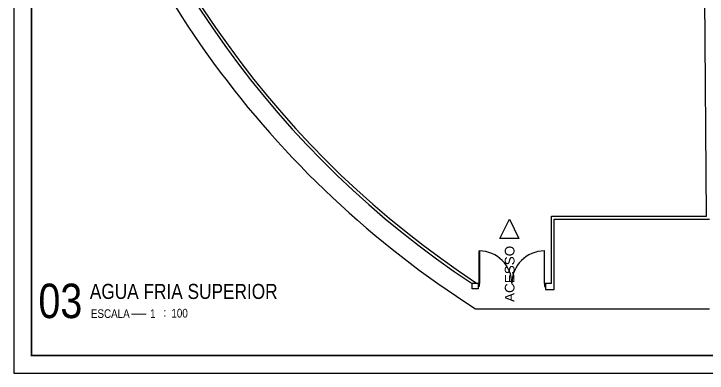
# Model space of a CAD drawing. Header units: millimetres. Extents: x 4156 to 4603, y 996 to 1078.
# Drawn here: x 4306.19 to 4345.76, y 996.22 to 1016.71 of the extents above; entities that cross this region are included whole.
import ezdxf
from ezdxf.enums import TextEntityAlignment as Align

# ---------------------------------------------------------------- set-up
doc = ezdxf.new("R2010")
doc.units = ezdxf.units.MM
doc.header["$LTSCALE"] = 20
for name, color, linetype in [('-HIDRO', 8, 'Continuous'), ('E-txt-g', 3, 'Continuous'), ('E-TXT-Y', 2, 'Continuous'), ('P2', 1, 'Continuous')]:
    doc.layers.add(name, color=color, linetype=linetype)
doc.layers.add('E-Txt-W', color=7, linetype='Continuous', lineweight=20)
doc.styles.add('F2', font='ARIALN.TTF')
doc.styles.get("Standard").update_dxf_attribs({"font": 'arial.ttf'})

# ---------------------------------------------------------------- blocks, each defined once
blk = doc.blocks.new('IND_DES')
at = {"layer": 'E-Txt-W', "color": 7}
blk.add_line((0.0269, -0.2428), (0.1984, -0.2428), dxfattribs=at)
at = {"layer": 'E-txt-g', "color": 7, "style": 'F2'}
for s, p in [('ESCALA', (-0.4463, -0.2864)), ('1', (0.2426, -0.2864)), (':', (0.3988, -0.2706))]:
    blk.add_text(s, height=0.1, dxfattribs=at).set_placement(p)
blk.add_attdef('ESCALA', (0.4897, -0.2812), '', height=0.1, dxfattribs=at)
at = {"layer": 'E-Txt-W', "color": 6, "style": 'F2'}
blk.add_attdef('00', text='', height=0.4, dxfattribs=at).set_placement((-0.7083, -0.2881), align=Align.CENTER)
at = {"layer": 'E-TXT-Y', "color": 7, "style": 'F2'}
for tag, p in [('PROJETO', (-0.4563, 0.1829)), ('DESENHO', (-0.4582, -0.0658))]:
    blk.add_attdef(tag, p, '', height=0.175, dxfattribs=at)

msp = doc.modelspace()

# ---------------------------------------------------------------- linework, layer by layer
at = {"layer": '-HIDRO'}
for p, q in [((4345.721, 1005.169), (4345.2, 1071.669)), ((4336.866, 1001.319), (4336.866, 1005.169)), ((4336.866, 1005.169), (4345.721, 1005.169)), ((4337.031, 1001.319), (4337.031, 1005.004)), ((4337.031, 1005.004), (4345.888, 1005.004)), ((4332.686, 1001.319), (4332.686, 1001.154)), ((4332.686, 1001.319), (4332.686, 1001.154)), ((4336.866, 1001.319), (4336.536, 1001.319)), ((4336.536, 1001.319), (4336.536, 1000.989)), ((4336.536, 1001.319), (4336.536, 1001.154)), ((4336.536, 1001.319), (4336.536, 1001.154)), ((4336.536, 1000.989), (4336.866, 1000.989)), ((4336.866, 1000.989), (4337.031, 1000.989)), ((4337.031, 1000.989), (4337.031, 1001.319)), ((4332.541, 999.889), (4345.888, 999.889))]:
    msp.add_line(p, q, dxfattribs=at)
for points in [[(4311.004, 1072.319, 0.099318), (4308.755, 1032.397, 0.188246), (4332.541, 999.889)], [(4312.141, 1072.319, 0.099873), (4309.835, 1032.617, 0.183533), (4332.356, 1001.32)], [(4312.267, 1072.154, 0.099477), (4309.996, 1032.65, 0.184298), (4332.601, 1001.353)]]:
    msp.add_lwpolyline(points, format="xyb", dxfattribs=at)
for points in [[(4333.92, 1003.897), (4334.47, 1004.997), (4335.02, 1003.897), (4333.92, 1003.897)], [(4332.686, 1001.319), (4332.741, 1001.319), (4332.741, 1001.154), (4332.686, 1001.154)], [(4336.536, 1001.319), (4336.481, 1001.319), (4336.481, 1001.154), (4336.536, 1001.154)]]:
    msp.add_lwpolyline(points, dxfattribs=at)
for points in [[(4332.741, 1001.319), (4332.741, 1003.189), (4332.774, 1003.189), (4332.774, 1001.319)], [(4336.481, 1001.319), (4336.481, 1003.189), (4336.448, 1003.189), (4336.448, 1001.319)], [(4332.356, 1001.353), (4332.686, 1001.353), (4332.686, 1001.023), (4332.356, 1001.023)]]:
    msp.add_lwpolyline(points, close=True, dxfattribs=at)
for centre, start, end in [((4332.741, 1001.319), 0, 90), ((4336.481, 1001.319), 90, 180)]:
    msp.add_arc(centre, 1.87, start, end, dxfattribs=at)
at = {"layer": 'P2'}
msp.add_lwpolyline([(4365.592, 996.216), (4365.592, 1077.816), (4306.192, 1077.816), (4306.192, 996.216)], close=True, dxfattribs=at)
at = {"layer": 'P2', "const_width": 0.1}
msp.add_lwpolyline([(4364.592, 997.216), (4364.592, 1076.816), (4307.192, 1076.816), (4307.192, 997.216)], close=True, dxfattribs=at)

# ---------------------------------------------------------------- block references
at = {"layer": '-HIDRO'}
ref = msp.add_blockref('IND_DES', (4312.777, 1000.77), dxfattribs=dict(at, xscale=4.908720395723781, yscale=4.908720395723781, zscale=4.908720395723781))
ref.add_attrib('00', '03', dxfattribs={"layer": 'E-Txt-W', "height": 1.9635, "style": 'F2'}).set_placement((4308.846, 999.355), align=Align.CENTER)
ref.add_attrib('DESENHO', 'AGUA FRIA SUPERIOR', (4310.528, 1000.446), dxfattribs={"layer": 'E-TXT-Y', "color": 2, "height": 0.85903, "style": 'F2'})
ref.add_attrib('ESCALA', '100', (4315.181, 999.389), dxfattribs={"layer": 'E-txt-g', "color": 7, "height": 0.4909, "style": 'F2'})

# ---------------------------------------------------------------- texts
at = {"layer": '-HIDRO', "insert": (4334.212, 1000.277), "char_height": 0.55, "attachment_point": 1, "rotation": 90}
msp.add_mtext_dynamic_manual_height_columns('ACESSO', width=17.54417, gutter_width=12.5, heights=[0], dxfattribs=at)

doc.saveas('drawing.dxf')
